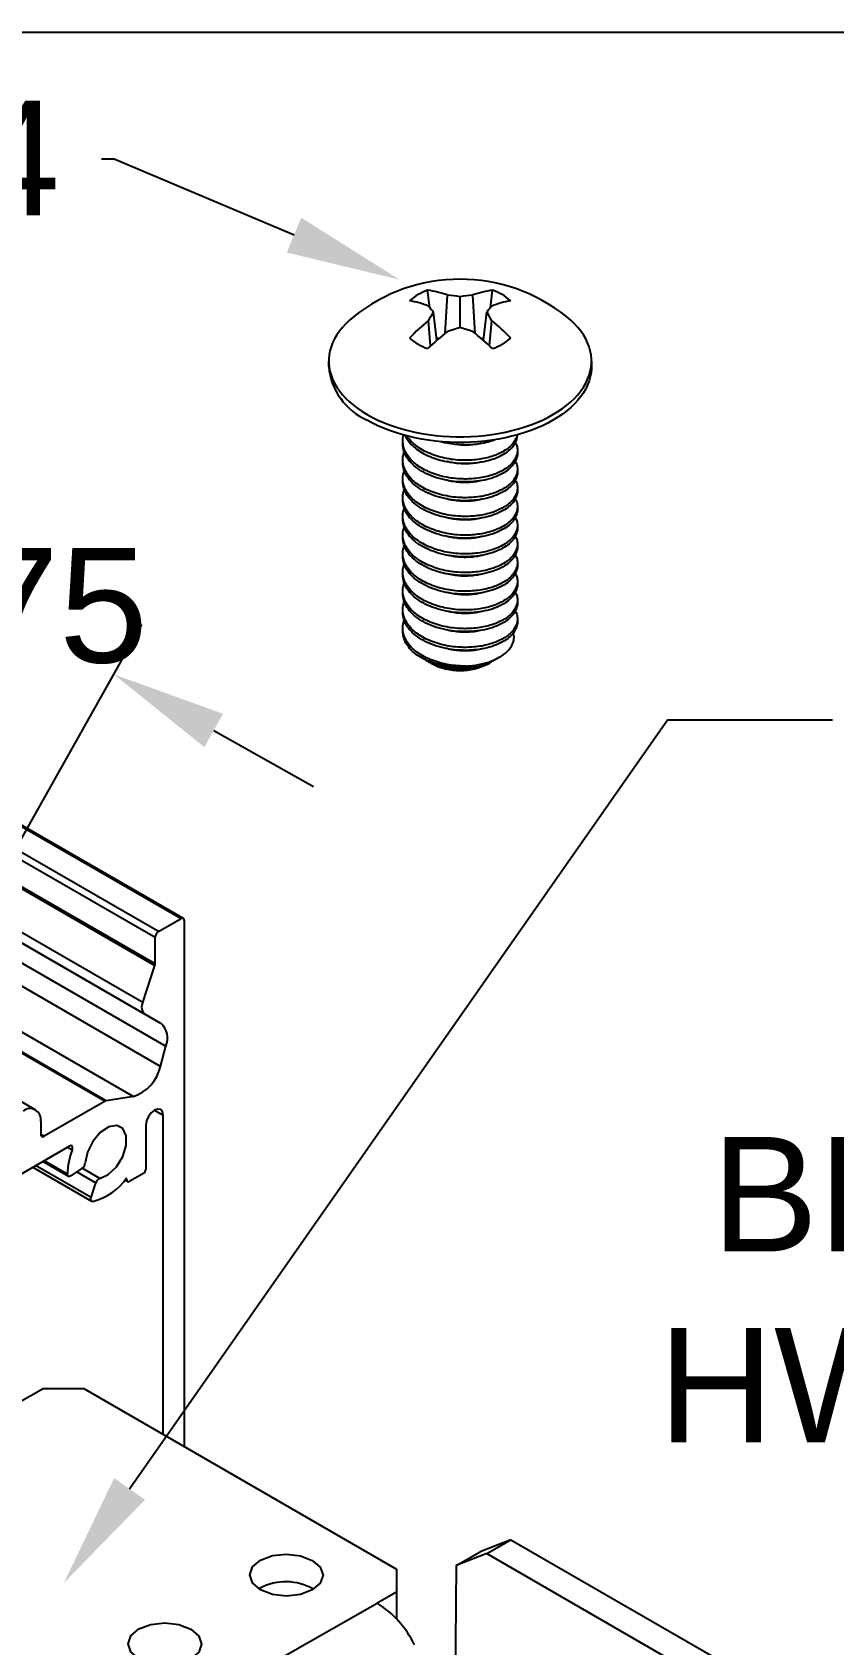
# Model space of a CAD drawing. Extents: x 0 to 12.5, y -10.1 to 0.
# Drawn here: x 3.159 to 4.907, y -3.519 to 0 of the extents above; entities that cross this region are included whole.
import ezdxf
from ezdxf import colors
from ezdxf.entities.mleader import LeaderData, LeaderLine
from ezdxf.math import Vec2, Vec3

# ---------------------------------------------------------------- set-up
doc = ezdxf.new("R2010")
doc.units = 0
doc.header["$LTSCALE"] = 0.5
doc.header["$MEASUREMENT"] = 0
doc.layers.get('Defpoints').update_dxf_attribs({"linetype": 'CONTINUOUS'})
for name, color, linetype in [('Brackets', 181, 'CONTINUOUS'), ('FAB DWG', 221, 'CONTINUOUS'), ('Hardware', 242, 'CONTINUOUS'), ('Housing', 150, 'CONTINUOUS')]:
    doc.layers.add(name, color=color, linetype=linetype)
doc.layers.add('Text-Unprinted', color=131, linetype='CONTINUOUS', plot=False)
doc.styles.get("Standard").update_dxf_attribs({"font": 'arial.ttf'})
doc.dimstyles.get("Standard").update_dxf_attribs({"dimtxt": 0.18, "dimasz": 0.18, "dimexe": 0.18, "dimexo": 0.0625, "dimgap": 0.09, "dimtad": 0, "dimtih": 1, "dimtoh": 1, "dimdec": 4, "dimzin": 0, "dimdsep": 46, "dimtxsty": 'Standard', "dimcen": 0.09, "dimadec": 0, "dimazin": 0, "dimtfac": 1, "dimtdec": 4, "dimtofl": 0, "dimtmove": 0, "dimatfit": 3, "dimfxl": 1, "dimtolj": 1, "dimtzin": 0, "dimarcsym": 0})

# ---------------------------------------------------------------- blocks, each defined once
blk = doc.blocks.new('*D0')
at = {"layer": 'Defpoints', "color": 0, "transparency": 16777216}
for p in [(2.8064, -1.1032), (2.041, -2.4655), (2.5713, -2.7635)]:
    blk.add_point(p, dxfattribs=at)
at = {"layer": 'FAB DWG', "color": 0, "lineweight": -2, "transparency": 16777216}
for p, q in [((2.5885, -0.9807), (2.3705, -0.8583)), ((2.0655, -2.4219), (2.8677, -0.9942)), ((2.5958, -2.7199), (3.398, -1.2922)), ((3.5547, -1.5236), (3.7727, -1.6461))]:
    blk.add_line(p, q, dxfattribs=at)
at = {"layer": 'FAB DWG', "color": 0, "transparency": 16777216}
for points in [[(2.6089, -0.9444), (2.5681, -1.0171), (2.8064, -1.1032)], [(3.5751, -1.4873), (3.5343, -1.56), (3.3368, -1.4012)]]:
    blk.add_solid(points, dxfattribs=at)
at = {"layer": 'FAB DWG', "color": 0, "transparency": 16777216, "insert": (3.0716, -1.2522), "char_height": 0.25, "attachment_point": 5}
blk.add_mtext('\\A1;0.75', dxfattribs=at)

msp = doc.modelspace()

# ---------------------------------------------------------------- linework, layer by layer
at = {"layer": 'Brackets', "transparency": 16777216}
for p, q in [((2.4758, -3.3605), (3.1828, -2.9595)), ((3.1828, -2.9595), (3.2712, -2.9599)), ((3.2712, -2.9599), (3.9536, -3.3539)), ((4.2031, -3.2898), (4.1363, -3.316)), ((4.1503, -3.3198), (4.2031, -3.2898)), ((4.2031, -3.2898), (4.8134, -3.6421)), ((4.0835, -3.346), (4.1363, -3.316)), ((4.1503, -3.3198), (4.0835, -3.346)), ((4.1503, -3.3198), (4.7605, -3.6721)), ((3.9536, -3.3539), (3.9536, -3.4044)), ((4.0835, -3.346), (4.0812, -3.6563)), ((3.6561, -3.3954), (3.6535, -3.397)), ((3.9536, -3.4044), (3.9116, -3.4282)), ((3.9536, -3.4044), (3.9532, -3.4622)), ((3.2885, -3.7817), (3.9116, -3.4282))]:
    msp.add_line(p, q, dxfattribs=at)
at = {"layer": 'Brackets', "transparency": 16777216, "flags": 128}
for points in [[(3.7697, -3.3994), (3.7438, -3.4092), (3.7132, -3.4126), (3.6826, -3.4089), (3.6566, -3.3989), (3.6393, -3.3839), (3.6332, -3.3664), (3.6393, -3.3489), (3.6566, -3.3341), (3.6826, -3.3243), (3.7132, -3.321), (3.7438, -3.3246), (3.7697, -3.3347), (3.7871, -3.3496), (3.7932, -3.3672), (3.7871, -3.3847), (3.7697, -3.3994)], [(3.5046, -3.5498), (3.4786, -3.5596), (3.448, -3.563), (3.4174, -3.5593), (3.3915, -3.5493), (3.3741, -3.5343), (3.368, -3.5168), (3.3741, -3.4993), (3.3915, -3.4845), (3.4174, -3.4747), (3.448, -3.4714), (3.4786, -3.475), (3.5046, -3.4851), (3.5219, -3.5), (3.528, -3.5176), (3.5219, -3.5351), (3.5046, -3.5498)]]:
    msp.add_lwpolyline(points, dxfattribs=at)
at = {"layer": 'Brackets', "transparency": 16777216}
for centre, radius, start, end in [((3.712, -3.5014), 0.1199, 59.7679, 117.7938), ((3.7947, -3.6137), 0.2192, 25.6167, 57.7689)]:
    msp.add_arc(centre, radius, start, end, dxfattribs=at)
at = {"layer": 'Hardware', "linetype": 'Continuous', "lineweight": 25, "transparency": 16777216}
for p, q in [((4.0261, -0.6012), (4.0214, -0.5631)), ((4.0596, -0.6572), (4.0644, -0.5734)), ((4.0922, -0.6445), (4.0922, -0.5774)), ((4.1248, -0.6572), (4.12, -0.5734)), ((4.1583, -0.6012), (4.163, -0.5631)), ((4.0278, -0.6844), (4.0229, -0.6294)), ((4.0413, -0.6723), (4.0342, -0.6109)), ((4.1431, -0.6723), (4.1502, -0.6109)), ((4.1566, -0.6844), (4.1615, -0.6294)), ((4.0405, -0.6661), (4.0453, -0.6689)), ((4.1391, -0.6689), (4.1438, -0.6661)), ((3.8057, -0.7297), (3.8057, -0.7175)), ((4.3787, -0.7175), (4.3787, -0.7297)), ((3.9672, -0.8988), (3.9672, -0.8923)), ((4.2172, -0.9127), (4.2172, -0.9192)), ((3.9672, -0.9396), (3.9672, -0.9331)), ((3.9672, -0.9805), (3.9672, -0.974)), ((4.2172, -0.9535), (4.2172, -0.9601)), ((3.9672, -1.0213), (3.9672, -1.0148)), ((4.2172, -0.9944), (4.2172, -1.0009)), ((3.9672, -1.0621), (3.9672, -1.0556)), ((4.2172, -1.0352), (4.2172, -1.0417)), ((4.2172, -1.076), (4.2172, -1.0825)), ((3.9672, -1.103), (3.9672, -1.0964)), ((4.2172, -1.1169), (4.2172, -1.1234)), ((3.9672, -1.1438), (3.9672, -1.1373)), ((4.2172, -1.1577), (4.2172, -1.1642)), ((3.9672, -1.1846), (3.9672, -1.1781)), ((3.9672, -1.2254), (3.9672, -1.2189)), ((4.2172, -1.1985), (4.2172, -1.205)), ((3.9672, -1.2663), (3.9672, -1.2597)), ((4.2172, -1.2393), (4.2172, -1.2459)), ((3.9672, -1.3071), (3.9672, -1.3006)), ((4.2172, -1.2802), (4.2172, -1.2867)), ((4.0052, -1.3633), (4.0038, -1.3625)), ((4.1781, -1.3639), (4.1593, -1.3748)), ((4.0303, -1.3778), (4.0234, -1.3738)), ((4.1577, -1.3757), (4.1541, -1.3778))]:
    msp.add_line(p, q, dxfattribs=at)
at = {"layer": 'Hardware', "linetype": 'Continuous', "lineweight": 25, "transparency": 16777216, "flags": 128}
for points in [[(3.8596, -0.6209), (3.8595, -0.621), (3.8508, -0.6284), (3.8428, -0.6361), (3.8355, -0.644), (3.829, -0.6521), (3.8233, -0.6604), (3.8183, -0.6689), (3.8142, -0.6775), (3.8108, -0.6863), (3.8083, -0.6951), (3.8066, -0.704), (3.8058, -0.713), (3.8058, -0.7219), (3.8066, -0.7309), (3.8083, -0.7398), (3.8108, -0.7486), (3.8142, -0.7574), (3.8183, -0.766), (3.8233, -0.7745), (3.829, -0.7828), (3.8355, -0.7909), (3.8428, -0.7989), (3.8508, -0.8065), (3.8595, -0.8139), (3.8689, -0.8211), (3.8789, -0.8279), (3.8896, -0.8344), (3.9009, -0.8406), (3.9127, -0.8464), (3.9251, -0.8518), (3.9379, -0.8568), (3.9512, -0.8614), (3.9649, -0.8656), (3.979, -0.8694), (3.9934, -0.8727), (4.0081, -0.8756), (4.0231, -0.878), (4.0382, -0.8799), (4.0535, -0.8813), (4.0689, -0.8823), (4.0844, -0.8828), (4.1, -0.8828), (4.1154, -0.8823), (4.1309, -0.8813), (4.1462, -0.8799), (4.1613, -0.878), (4.1763, -0.8756), (4.191, -0.8727), (4.2054, -0.8694), (4.2195, -0.8656), (4.2332, -0.8614), (4.2465, -0.8568), (4.2593, -0.8518), (4.2717, -0.8464), (4.2835, -0.8406), (4.2948, -0.8344), (4.3055, -0.8279), (4.3155, -0.8211), (4.3249, -0.8139), (4.3336, -0.8065), (4.3416, -0.7989), (4.3489, -0.7909), (4.3554, -0.7828), (4.3611, -0.7745), (4.3661, -0.766), (4.3702, -0.7574), (4.3736, -0.7486), (4.3761, -0.7398), (4.3778, -0.7309), (4.3786, -0.7219), (4.3786, -0.713), (4.3778, -0.704), (4.3761, -0.6951), (4.3736, -0.6863), (4.3702, -0.6775), (4.3661, -0.6689), (4.3611, -0.6604), (4.3554, -0.6521), (4.3489, -0.644), (4.3416, -0.6361), (4.3336, -0.6284), (4.3249, -0.621), (4.3248, -0.6209)], [(4.3787, -0.7297), (4.3786, -0.7342), (4.3778, -0.7431), (4.3761, -0.752), (4.3736, -0.7609), (4.3702, -0.7696), (4.3661, -0.7783), (4.3611, -0.7867), (4.3554, -0.7951), (4.3489, -0.8032), (4.3416, -0.8111), (4.3336, -0.8188), (4.3249, -0.8262), (4.3155, -0.8333), (4.3055, -0.8402), (4.2948, -0.8467), (4.2835, -0.8528), (4.2717, -0.8586), (4.2593, -0.864), (4.2465, -0.8691), (4.2332, -0.8737), (4.2195, -0.8779), (4.2054, -0.8816), (4.191, -0.885), (4.1763, -0.8878), (4.1613, -0.8902), (4.1462, -0.8921), (4.1309, -0.8936), (4.1154, -0.8946), (4.1, -0.895), (4.0844, -0.895), (4.0689, -0.8946), (4.0535, -0.8936), (4.0382, -0.8921), (4.0231, -0.8902), (4.0081, -0.8878), (3.9934, -0.885), (3.979, -0.8816), (3.9649, -0.8779), (3.9512, -0.8737), (3.9379, -0.8691), (3.9251, -0.864), (3.9127, -0.8586), (3.9009, -0.8528), (3.8896, -0.8467)]]:
    msp.add_lwpolyline(points, dxfattribs=at)
at = {"layer": 'Hardware', "linetype": 'Continuous', "lineweight": 25, "transparency": 16777216}
for centre, radius, start, end in [((4.0922, -0.9106), 0.3715, 51.2286, 128.7714), ((4.062, -0.679), 0.1229, 109.3122, 130.6825), ((3.9395, -0.8155), 0.2335, 69.0736, 79.5471), ((3.9917, -0.781), 0.22, 70.6916, 82.248), ((3.8095, -0.7852), 0.2843, 37.7958, 41.3456), ((4.0247, -0.9459), 0.3746, 79.6193, 83.9124), ((4.1597, -0.9459), 0.3746, 96.0876, 100.3807), ((4.1927, -0.781), 0.22, 97.752, 109.3084), ((4.3749, -0.7852), 0.2843, 138.6544, 142.2042), ((4.2449, -0.8155), 0.2335, 100.4529, 110.9264), ((4.1224, -0.679), 0.1229, 49.3175, 70.6878), ((4.3052, -0.9739), 0.4454, 129.3297, 136.5472), ((4.3534, -0.8173), 0.3802, 147.1229, 150.3833), ((3.831, -0.8173), 0.3802, 29.6167, 32.8771), ((3.8792, -0.9739), 0.4454, 43.4528, 50.6703), ((4.062, -0.5744), 0.1229, 229.3175, 250.6878), ((4.4019, -1.0895), 0.5515, 127.7367, 133.6399), ((4.2256, -1.1069), 0.4813, 106.0952, 109.5689), ((3.9588, -1.1069), 0.4813, 70.4311, 73.9048), ((3.7825, -1.0895), 0.5515, 46.3601, 52.2633), ((4.1224, -0.5744), 0.1229, 289.3122, 310.6825), ((3.9468, -0.717), 0.1417, 185.1303, 246.1899), ((4.0893, -1.207), 0.177, 237.6128, 275.4911), ((4.0922, -1.2592), 0.1338, 242.454, 297.5513)]:
    msp.add_arc(centre, radius, start, end, dxfattribs=at)
for points, knots in [([(4.2125, -0.8956), (4.2137, -0.8979), (4.2166, -0.9035), (4.2176, -0.9127), (4.2162, -0.923), (4.2116, -0.933), (4.204, -0.9426), (4.1937, -0.9512), (4.1816, -0.9585), (4.1683, -0.9643), (4.1543, -0.9688), (4.139, -0.9721), (4.1229, -0.9743), (4.1072, -0.9751), (4.0904, -0.9748), (4.0727, -0.9731), (4.0535, -0.9694), (4.0351, -0.964), (4.0183, -0.957), (4.0035, -0.9486), (3.9907, -0.9391), (3.9804, -0.9283), (3.9728, -0.9167), (3.9682, -0.9045), (3.9669, -0.8923), (3.9673, -0.8837), (3.969, -0.8794), (3.9691, -0.879)], [0, 0, 0, 0, 0.03074, 0.074097, 0.117454, 0.161633, 0.206092, 0.250271, 0.293628, 0.330627, 0.368282, 0.40626, 0.444213, 0.48179, 0.513226, 0.556583, 0.600762, 0.645221, 0.689399, 0.732757, 0.776114, 0.820292, 0.864752, 0.90893, 0.952287, 0.995645, 1, 1, 1, 1]), ([(3.9724, -0.8799), (3.9727, -0.8807), (3.9744, -0.8856), (3.9806, -0.894), (3.9907, -0.9048), (4.0035, -0.9143), (4.0183, -0.9227), (4.0351, -0.9297), (4.0535, -0.9351), (4.0727, -0.9388), (4.0922, -0.9407), (4.1117, -0.9408), (4.1309, -0.9392), (4.1493, -0.9358), (4.1661, -0.9309), (4.1809, -0.9245), (4.1937, -0.9169), (4.204, -0.9083), (4.2116, -0.8987), (4.2163, -0.8887), (4.2169, -0.8818), (4.2172, -0.8784)], [0, 0, 0, 0, 0.010645, 0.066282, 0.121568, 0.175826, 0.230084, 0.28537, 0.341007, 0.396292, 0.450551, 0.504809, 0.560094, 0.615731, 0.671017, 0.725275, 0.779533, 0.834819, 0.890456, 0.945742, 1, 1, 1, 1]), ([(4.2162, -0.8786), (4.2161, -0.8798), (4.2155, -0.8844), (4.2115, -0.8922), (4.204, -0.9018), (4.1937, -0.9104), (4.1816, -0.9176), (4.1683, -0.9235), (4.1543, -0.928), (4.139, -0.9313), (4.1229, -0.9334), (4.1072, -0.9343), (4.0904, -0.934), (4.0727, -0.9323), (4.0535, -0.9286), (4.0351, -0.9231), (4.0183, -0.9161), (4.0034, -0.9078), (3.9908, -0.8982), (3.9817, -0.8892), (3.978, -0.8831), (3.9766, -0.8809)], [0, 0, 0, 0, 0.019619, 0.079147, 0.139053, 0.198581, 0.257002, 0.306857, 0.357594, 0.408768, 0.459906, 0.51054, 0.552897, 0.611319, 0.670846, 0.730752, 0.79028, 0.848702, 0.907123, 0.966651, 1, 1, 1, 1]), ([(4.2172, -0.9192), (4.2172, -0.9277), (4.214, -0.9363), (4.2013, -0.9523), (4.1919, -0.9594), (4.1693, -0.9709), (4.1553, -0.9755), (4.1247, -0.981), (4.1081, -0.982), (4.0763, -0.9804), (4.0597, -0.9777), (4.029, -0.9686), (4.0151, -0.9622), (3.9925, -0.9477), (3.9831, -0.9387), (3.9704, -0.9193), (3.9672, -0.9088), (3.9672, -0.8988)], [0, 0, 0, 0, 0.125, 0.125, 0.25, 0.25, 0.375, 0.375, 0.5, 0.5, 0.625, 0.625, 0.75, 0.75, 0.875, 0.875, 1, 1, 1, 1]), ([(4.0508, -0.8932), (4.0518, -0.8934), (4.0588, -0.8956), (4.0727, -0.8979), (4.0922, -0.8999), (4.1117, -0.8999), (4.1309, -0.8984), (4.1491, -0.8949), (4.1615, -0.8917), (4.1671, -0.8893), (4.1677, -0.889)], [0, 0, 0, 0, 0.025213, 0.185182, 0.342178, 0.499174, 0.659143, 0.820129, 0.980099, 1, 1, 1, 1]), ([(4.1392, -0.8965), (4.1373, -0.897), (4.131, -0.8988), (4.1193, -0.9004), (4.1054, -0.9012), (4.0914, -0.9008), (4.0778, -0.8991), (4.0679, -0.8974), (4.0632, -0.8959), (4.063, -0.8958)], [0, 0, 0, 0, 0.086107, 0.279405, 0.471138, 0.624666, 0.806226, 0.991249, 1, 1, 1, 1]), ([(4.2125, -0.9364), (4.2137, -0.9387), (4.2166, -0.9443), (4.2176, -0.9536), (4.2162, -0.9638), (4.2116, -0.9739), (4.204, -0.9834), (4.1937, -0.9921), (4.1816, -0.9993), (4.1683, -1.0051), (4.1543, -1.0096), (4.139, -1.013), (4.1229, -1.0151), (4.1072, -1.0159), (4.0904, -1.0156), (4.0727, -1.0139), (4.0535, -1.0102), (4.0351, -1.0048), (4.0183, -0.9978), (4.0035, -0.9895), (3.9907, -0.9799), (3.9804, -0.9692), (3.9728, -0.9575), (3.9682, -0.9454), (3.9668, -0.9331), (3.9676, -0.9233), (3.9699, -0.9176), (3.9706, -0.916)], [0, 0, 0, 0, 0.030317, 0.073078, 0.115838, 0.159409, 0.203257, 0.246827, 0.289588, 0.326078, 0.363215, 0.400671, 0.438101, 0.475161, 0.506164, 0.548925, 0.592496, 0.636343, 0.679914, 0.722675, 0.765435, 0.809006, 0.852854, 0.896424, 0.939185, 0.981946, 1, 1, 1, 1]), ([(4.2172, -0.9601), (4.2172, -0.9685), (4.214, -0.9772), (4.2013, -0.9931), (4.1919, -1.0003), (4.1693, -1.0117), (4.1553, -1.0163), (4.1247, -1.0219), (4.1081, -1.0228), (4.0763, -1.0212), (4.0597, -1.0185), (4.029, -1.0094), (4.0151, -1.0031), (3.9925, -0.9885), (3.9831, -0.9795), (3.9704, -0.9601), (3.9672, -0.9496), (3.9672, -0.9396)], [0, 0, 0, 0, 0.125, 0.125, 0.25, 0.25, 0.375, 0.375, 0.5, 0.5, 0.625, 0.625, 0.75, 0.75, 0.875, 0.875, 1, 1, 1, 1]), ([(4.1392, -0.9373), (4.1373, -0.9379), (4.131, -0.9396), (4.1193, -0.9412), (4.1054, -0.942), (4.0914, -0.9416), (4.0778, -0.9399), (4.0679, -0.9382), (4.0632, -0.9367), (4.063, -0.9366)], [0, 0, 0, 0, 0.086107, 0.279405, 0.471138, 0.624666, 0.806226, 0.991249, 1, 1, 1, 1]), ([(4.2125, -0.9772), (4.2137, -0.9795), (4.2166, -0.9851), (4.2176, -0.9944), (4.2162, -1.0047), (4.2116, -1.0147), (4.204, -1.0242), (4.1937, -1.0329), (4.1816, -1.0401), (4.1683, -1.046), (4.1543, -1.0504), (4.139, -1.0538), (4.1229, -1.0559), (4.1072, -1.0567), (4.0904, -1.0564), (4.0727, -1.0548), (4.0535, -1.0511), (4.0351, -1.0456), (4.0183, -1.0386), (4.0035, -1.0303), (3.9907, -1.0207), (3.9804, -1.01), (3.9728, -0.9983), (3.9682, -0.9862), (3.9668, -0.974), (3.9676, -0.9641), (3.9699, -0.9585), (3.9706, -0.9568)], [0, 0, 0, 0, 0.030317, 0.073078, 0.115838, 0.159409, 0.203257, 0.246827, 0.289588, 0.326078, 0.363215, 0.400671, 0.438101, 0.475161, 0.506164, 0.548925, 0.592496, 0.636343, 0.679914, 0.722675, 0.765435, 0.809006, 0.852854, 0.896424, 0.939185, 0.981946, 1, 1, 1, 1]), ([(4.2172, -1.0009), (4.2172, -1.0093), (4.214, -1.018), (4.2013, -1.0339), (4.1919, -1.0411), (4.1693, -1.0525), (4.1553, -1.0571), (4.1247, -1.0627), (4.1081, -1.0636), (4.0763, -1.0621), (4.0597, -1.0593), (4.029, -1.0503), (4.0151, -1.0439), (3.9925, -1.0293), (3.9831, -1.0204), (3.9704, -1.0009), (3.9672, -0.9905), (3.9672, -0.9805)], [0, 0, 0, 0, 0.125, 0.125, 0.25, 0.25, 0.375, 0.375, 0.5, 0.5, 0.625, 0.625, 0.75, 0.75, 0.875, 0.875, 1, 1, 1, 1]), ([(4.1392, -0.9782), (4.1373, -0.9787), (4.131, -0.9805), (4.1193, -0.982), (4.1054, -0.9828), (4.0914, -0.9824), (4.0778, -0.9808), (4.0679, -0.979), (4.0632, -0.9775), (4.063, -0.9774)], [0, 0, 0, 0, 0.086107, 0.279405, 0.471138, 0.624666, 0.806226, 0.991249, 1, 1, 1, 1]), ([(4.2125, -1.018), (4.2137, -1.0204), (4.2166, -1.0259), (4.2176, -1.0352), (4.2162, -1.0455), (4.2116, -1.0555), (4.204, -1.0651), (4.1937, -1.0737), (4.1816, -1.081), (4.1683, -1.0868), (4.1543, -1.0913), (4.139, -1.0946), (4.1229, -1.0968), (4.1072, -1.0976), (4.0904, -1.0973), (4.0727, -1.0956), (4.0535, -1.0919), (4.0351, -1.0865), (4.0183, -1.0794), (4.0035, -1.0711), (3.9907, -1.0616), (3.9804, -1.0508), (3.9728, -1.0392), (3.9682, -1.027), (3.9668, -1.0148), (3.9676, -1.0049), (3.9699, -0.9993), (3.9706, -0.9976)], [0, 0, 0, 0, 0.030317, 0.073078, 0.115838, 0.159409, 0.203257, 0.246827, 0.289588, 0.326078, 0.363215, 0.400671, 0.438101, 0.475161, 0.506164, 0.548925, 0.592496, 0.636343, 0.679914, 0.722675, 0.765435, 0.809006, 0.852854, 0.896424, 0.939185, 0.981946, 1, 1, 1, 1]), ([(4.1392, -1.019), (4.1373, -1.0195), (4.131, -1.0213), (4.1193, -1.0229), (4.1054, -1.0236), (4.0914, -1.0232), (4.0778, -1.0216), (4.0679, -1.0198), (4.0632, -1.0183), (4.063, -1.0183)], [0, 0, 0, 0, 0.086107, 0.279405, 0.471138, 0.624666, 0.806226, 0.991249, 1, 1, 1, 1]), ([(4.2125, -1.0589), (4.2137, -1.0612), (4.2166, -1.0668), (4.2176, -1.076), (4.2162, -1.0863), (4.2116, -1.0964), (4.204, -1.1059), (4.1937, -1.1145), (4.1816, -1.1218), (4.1683, -1.1276), (4.1543, -1.1321), (4.139, -1.1355), (4.1229, -1.1376), (4.1072, -1.1384), (4.0904, -1.1381), (4.0727, -1.1364), (4.0535, -1.1327), (4.0351, -1.1273), (4.0183, -1.1203), (4.0035, -1.1119), (3.9907, -1.1024), (3.9804, -1.0916), (3.9728, -1.08), (3.9682, -1.0679), (3.9668, -1.0556), (3.9676, -1.0457), (3.9699, -1.0401), (3.9706, -1.0385)], [0, 0, 0, 0, 0.030317, 0.073078, 0.115838, 0.159409, 0.203257, 0.246827, 0.289588, 0.326078, 0.363215, 0.400671, 0.438101, 0.475161, 0.506164, 0.548925, 0.592496, 0.636343, 0.679914, 0.722675, 0.765435, 0.809006, 0.852854, 0.896424, 0.939185, 0.981946, 1, 1, 1, 1]), ([(4.2172, -1.0417), (4.2172, -1.0501), (4.214, -1.0588), (4.2013, -1.0747), (4.1919, -1.0819), (4.1693, -1.0934), (4.1553, -1.098), (4.1247, -1.1035), (4.1081, -1.1045), (4.0763, -1.1029), (4.0597, -1.1002), (4.029, -1.0911), (4.0151, -1.0847), (3.9925, -1.0701), (3.9831, -1.0612), (3.9704, -1.0417), (3.9672, -1.0313), (3.9672, -1.0213)], [0, 0, 0, 0, 0.125, 0.125, 0.25, 0.25, 0.375, 0.375, 0.5, 0.5, 0.625, 0.625, 0.75, 0.75, 0.875, 0.875, 1, 1, 1, 1]), ([(4.2125, -1.0997), (4.2137, -1.102), (4.2166, -1.1076), (4.2176, -1.1169), (4.2162, -1.1271), (4.2116, -1.1372), (4.204, -1.1467), (4.1937, -1.1554), (4.1816, -1.1626), (4.1683, -1.1684), (4.1543, -1.1729), (4.139, -1.1763), (4.1229, -1.1784), (4.1072, -1.1792), (4.0904, -1.1789), (4.0727, -1.1772), (4.0535, -1.1736), (4.0351, -1.1681), (4.0183, -1.1611), (4.0035, -1.1528), (3.9907, -1.1432), (3.9804, -1.1325), (3.9728, -1.1208), (3.9682, -1.1087), (3.9668, -1.0965), (3.9676, -1.0866), (3.9699, -1.081), (3.9706, -1.0793)], [0, 0, 0, 0, 0.030317, 0.073078, 0.115838, 0.159409, 0.203257, 0.246827, 0.289588, 0.326078, 0.363215, 0.400671, 0.438101, 0.475161, 0.506164, 0.548925, 0.592496, 0.636343, 0.679914, 0.722675, 0.765435, 0.809006, 0.852854, 0.896424, 0.939185, 0.981946, 1, 1, 1, 1]), ([(4.2172, -1.0825), (4.2172, -1.091), (4.214, -1.0997), (4.2013, -1.1156), (4.1919, -1.1227), (4.1693, -1.1342), (4.1553, -1.1388), (4.1247, -1.1443), (4.1081, -1.1453), (4.0763, -1.1437), (4.0597, -1.141), (4.029, -1.1319), (4.0151, -1.1256), (3.9925, -1.111), (3.9831, -1.102), (3.9704, -1.0826), (3.9672, -1.0721), (3.9672, -1.0621)], [0, 0, 0, 0, 0.125, 0.125, 0.25, 0.25, 0.375, 0.375, 0.5, 0.5, 0.625, 0.625, 0.75, 0.75, 0.875, 0.875, 1, 1, 1, 1]), ([(4.1392, -1.0598), (4.1373, -1.0604), (4.131, -1.0621), (4.1193, -1.0637), (4.1054, -1.0645), (4.0914, -1.0641), (4.0778, -1.0624), (4.0679, -1.0607), (4.0632, -1.0592), (4.063, -1.0591)], [0, 0, 0, 0, 0.086107, 0.279405, 0.471138, 0.624666, 0.806226, 0.991249, 1, 1, 1, 1]), ([(4.2125, -1.1405), (4.2137, -1.1428), (4.2166, -1.1484), (4.2176, -1.1577), (4.2162, -1.168), (4.2116, -1.178), (4.204, -1.1875), (4.1937, -1.1962), (4.1816, -1.2034), (4.1683, -1.2093), (4.1543, -1.2137), (4.139, -1.2171), (4.1229, -1.2192), (4.1072, -1.22), (4.0904, -1.2198), (4.0727, -1.2181), (4.0535, -1.2144), (4.0351, -1.2089), (4.0183, -1.2019), (4.0035, -1.1936), (3.9907, -1.184), (3.9804, -1.1733), (3.9728, -1.1616), (3.9682, -1.1495), (3.9668, -1.1373), (3.9676, -1.1274), (3.9699, -1.1218), (3.9706, -1.1201)], [0, 0, 0, 0, 0.030317, 0.073078, 0.115838, 0.159409, 0.203257, 0.246827, 0.289588, 0.326078, 0.363215, 0.400671, 0.438101, 0.475161, 0.506164, 0.548925, 0.592496, 0.636343, 0.679914, 0.722675, 0.765435, 0.809006, 0.852854, 0.896424, 0.939185, 0.981946, 1, 1, 1, 1]), ([(4.2172, -1.1234), (4.2172, -1.1318), (4.214, -1.1405), (4.2013, -1.1564), (4.1919, -1.1636), (4.1693, -1.175), (4.1553, -1.1796), (4.1247, -1.1852), (4.1081, -1.1861), (4.0763, -1.1845), (4.0597, -1.1818), (4.029, -1.1727), (4.0151, -1.1664), (3.9925, -1.1518), (3.9831, -1.1428), (3.9704, -1.1234), (3.9672, -1.1129), (3.9672, -1.103)], [0, 0, 0, 0, 0.125, 0.125, 0.25, 0.25, 0.375, 0.375, 0.5, 0.5, 0.625, 0.625, 0.75, 0.75, 0.875, 0.875, 1, 1, 1, 1]), ([(4.1392, -1.1006), (4.1373, -1.1012), (4.131, -1.1029), (4.1193, -1.1045), (4.1054, -1.1053), (4.0914, -1.1049), (4.0778, -1.1033), (4.0679, -1.1015), (4.0632, -1.1), (4.063, -1.0999)], [0, 0, 0, 0, 0.086107, 0.279405, 0.471138, 0.624666, 0.806226, 0.991249, 1, 1, 1, 1]), ([(4.2125, -1.1814), (4.2137, -1.1837), (4.2166, -1.1892), (4.2176, -1.1985), (4.2162, -1.2088), (4.2116, -1.2188), (4.204, -1.2284), (4.1937, -1.237), (4.1816, -1.2443), (4.1683, -1.2501), (4.1543, -1.2546), (4.139, -1.2579), (4.1229, -1.2601), (4.1072, -1.2609), (4.0904, -1.2606), (4.0727, -1.2589), (4.0535, -1.2552), (4.0351, -1.2498), (4.0183, -1.2428), (4.0035, -1.2344), (3.9907, -1.2249), (3.9804, -1.2141), (3.9728, -1.2025), (3.9682, -1.1903), (3.9668, -1.1781), (3.9676, -1.1682), (3.9699, -1.1626), (3.9706, -1.1609)], [0, 0, 0, 0, 0.030317, 0.073078, 0.115838, 0.159409, 0.203257, 0.246827, 0.289588, 0.326078, 0.363215, 0.400671, 0.438101, 0.475161, 0.506164, 0.548925, 0.592496, 0.636343, 0.679914, 0.722675, 0.765435, 0.809006, 0.852854, 0.896424, 0.939185, 0.981946, 1, 1, 1, 1]), ([(4.2172, -1.1642), (4.2172, -1.1726), (4.214, -1.1813), (4.2013, -1.1972), (4.1919, -1.2044), (4.1693, -1.2158), (4.1553, -1.2204), (4.1247, -1.226), (4.1081, -1.2269), (4.0763, -1.2254), (4.0597, -1.2227), (4.029, -1.2136), (4.0151, -1.2072), (3.9925, -1.1926), (3.9831, -1.1837), (3.9704, -1.1642), (3.9672, -1.1538), (3.9672, -1.1438)], [0, 0, 0, 0, 0.125, 0.125, 0.25, 0.25, 0.375, 0.375, 0.5, 0.5, 0.625, 0.625, 0.75, 0.75, 0.875, 0.875, 1, 1, 1, 1]), ([(4.1392, -1.1415), (4.1373, -1.142), (4.131, -1.1438), (4.1193, -1.1454), (4.1054, -1.1461), (4.0914, -1.1457), (4.0778, -1.1441), (4.0679, -1.1423), (4.0632, -1.1408), (4.063, -1.1408)], [0, 0, 0, 0, 0.086107, 0.279405, 0.471138, 0.624666, 0.806226, 0.991249, 1, 1, 1, 1]), ([(4.2172, -1.205), (4.2172, -1.2134), (4.214, -1.2221), (4.2013, -1.238), (4.1919, -1.2452), (4.1693, -1.2567), (4.1553, -1.2613), (4.1247, -1.2668), (4.1081, -1.2678), (4.0763, -1.2662), (4.0597, -1.2635), (4.029, -1.2544), (4.0151, -1.248), (3.9925, -1.2334), (3.9831, -1.2245), (3.9704, -1.2051), (3.9672, -1.1946), (3.9672, -1.1846)], [0, 0, 0, 0, 0.125, 0.125, 0.25, 0.25, 0.375, 0.375, 0.5, 0.5, 0.625, 0.625, 0.75, 0.75, 0.875, 0.875, 1, 1, 1, 1]), ([(4.1392, -1.1823), (4.1373, -1.1828), (4.131, -1.1846), (4.1193, -1.1862), (4.1054, -1.187), (4.0914, -1.1866), (4.0778, -1.1849), (4.0679, -1.1832), (4.0632, -1.1816), (4.063, -1.1816)], [0, 0, 0, 0, 0.086107, 0.279405, 0.471138, 0.624666, 0.806226, 0.991249, 1, 1, 1, 1]), ([(4.2125, -1.2222), (4.2137, -1.2245), (4.2166, -1.2301), (4.2176, -1.2393), (4.2162, -1.2496), (4.2116, -1.2597), (4.204, -1.2692), (4.1937, -1.2779), (4.1816, -1.2851), (4.1683, -1.2909), (4.1543, -1.2954), (4.139, -1.2988), (4.1229, -1.3009), (4.1072, -1.3017), (4.0904, -1.3014), (4.0727, -1.2997), (4.0535, -1.296), (4.0351, -1.2906), (4.0183, -1.2836), (4.0035, -1.2753), (3.9907, -1.2657), (3.9804, -1.2549), (3.9728, -1.2433), (3.9682, -1.2312), (3.9668, -1.2189), (3.9676, -1.2091), (3.9699, -1.2034), (3.9706, -1.2018)], [0, 0, 0, 0, 0.030317, 0.073078, 0.115838, 0.159409, 0.203257, 0.246827, 0.289588, 0.326078, 0.363215, 0.400671, 0.438101, 0.475161, 0.506164, 0.548925, 0.592496, 0.636343, 0.679914, 0.722675, 0.765435, 0.809006, 0.852854, 0.896424, 0.939185, 0.981946, 1, 1, 1, 1]), ([(4.2172, -1.2459), (4.2172, -1.2543), (4.214, -1.263), (4.2013, -1.2789), (4.1919, -1.2861), (4.1693, -1.2975), (4.1553, -1.3021), (4.1247, -1.3076), (4.1081, -1.3086), (4.0763, -1.307), (4.0597, -1.3043), (4.029, -1.2952), (4.0151, -1.2889), (3.9925, -1.2743), (3.9831, -1.2653), (3.9704, -1.2459), (3.9672, -1.2354), (3.9672, -1.2254)], [0, 0, 0, 0, 0.125, 0.125, 0.25, 0.25, 0.375, 0.375, 0.5, 0.5, 0.625, 0.625, 0.75, 0.75, 0.875, 0.875, 1, 1, 1, 1]), ([(4.1392, -1.2231), (4.1373, -1.2237), (4.131, -1.2254), (4.1193, -1.227), (4.1054, -1.2278), (4.0914, -1.2274), (4.0778, -1.2257), (4.0679, -1.224), (4.0632, -1.2225), (4.063, -1.2224)], [0, 0, 0, 0, 0.086107, 0.279405, 0.471138, 0.624666, 0.806226, 0.991249, 1, 1, 1, 1]), ([(4.2125, -1.263), (4.2137, -1.2653), (4.2166, -1.2709), (4.2176, -1.2802), (4.2162, -1.2904), (4.2116, -1.3005), (4.204, -1.31), (4.1937, -1.3187), (4.1816, -1.3259), (4.1683, -1.3317), (4.1543, -1.3362), (4.139, -1.3396), (4.1229, -1.3417), (4.1072, -1.3425), (4.0904, -1.3422), (4.0727, -1.3406), (4.0535, -1.3369), (4.0351, -1.3314), (4.0183, -1.3244), (4.0035, -1.3161), (3.9907, -1.3065), (3.9804, -1.2958), (3.9728, -1.2841), (3.9682, -1.272), (3.9668, -1.2598), (3.9676, -1.2499), (3.9699, -1.2443), (3.9706, -1.2426)], [0, 0, 0, 0, 0.030317, 0.073078, 0.115838, 0.159409, 0.203257, 0.246827, 0.289588, 0.326078, 0.363215, 0.400671, 0.438101, 0.475161, 0.506164, 0.548925, 0.592496, 0.636343, 0.679914, 0.722675, 0.765435, 0.809006, 0.852854, 0.896424, 0.939185, 0.981946, 1, 1, 1, 1]), ([(4.2172, -1.2867), (4.2172, -1.2951), (4.214, -1.3038), (4.2013, -1.3197), (4.1919, -1.3269), (4.1693, -1.3383), (4.1553, -1.3429), (4.1247, -1.3485), (4.1081, -1.3494), (4.0763, -1.3478), (4.0597, -1.3451), (4.029, -1.336), (4.0151, -1.3297), (3.9925, -1.3151), (3.9831, -1.3062), (3.9704, -1.2867), (3.9672, -1.2763), (3.9672, -1.2663)], [0, 0, 0, 0, 0.125, 0.125, 0.25, 0.25, 0.375, 0.375, 0.5, 0.5, 0.625, 0.625, 0.75, 0.75, 0.875, 0.875, 1, 1, 1, 1]), ([(4.1392, -1.2639), (4.1373, -1.2645), (4.131, -1.2662), (4.1193, -1.2678), (4.1054, -1.2686), (4.0914, -1.2682), (4.0778, -1.2666), (4.0679, -1.2648), (4.0632, -1.2633), (4.063, -1.2632)], [0, 0, 0, 0, 0.086107, 0.279405, 0.471138, 0.624666, 0.806226, 0.991249, 1, 1, 1, 1]), ([(4.1062, -1.3832), (4.1015, -1.3832), (4.0904, -1.3831), (4.0727, -1.3814), (4.0535, -1.3777), (4.0351, -1.3722), (4.0183, -1.3652), (4.0035, -1.3569), (3.9907, -1.3473), (3.9804, -1.3366), (3.9728, -1.3249), (3.9682, -1.3128), (3.9668, -1.3006), (3.9676, -1.2907), (3.9699, -1.2851), (3.9706, -1.2834)], [0, 0, 0, 0, 0.059072, 0.140546, 0.223563, 0.307108, 0.390125, 0.471599, 0.553073, 0.63609, 0.719635, 0.802652, 0.884126, 0.9656, 1, 1, 1, 1]), ([(3.9944, -1.3565), (3.9858, -1.3495), (3.9788, -1.3414), (3.9695, -1.3245), (3.9672, -1.3156), (3.9672, -1.3071)], [0, 0, 0, 0, 0.5, 0.5, 1, 1, 1, 1]), ([(4.1392, -1.3048), (4.1373, -1.3053), (4.131, -1.3071), (4.1193, -1.3087), (4.1054, -1.3094), (4.0914, -1.309), (4.0778, -1.3074), (4.0679, -1.3056), (4.0632, -1.3041), (4.063, -1.3041)], [0, 0, 0, 0, 0.086107, 0.279405, 0.471138, 0.624666, 0.806226, 0.991249, 1, 1, 1, 1]), ([(4.1062, -1.3832), (4.1108, -1.3829), (4.1199, -1.3822), (4.1331, -1.3801), (4.1457, -1.3772), (4.1576, -1.3735), (4.1686, -1.369), (4.1786, -1.3639), (4.1874, -1.3581), (4.1949, -1.3518), (4.2009, -1.3452), (4.2054, -1.3382), (4.2084, -1.3311), (4.2099, -1.3239), (4.2099, -1.3169), (4.2088, -1.3125), (4.2083, -1.3104)], [0, 0, 0, 0, 0.0729427, 0.146118, 0.2190607, 0.2920038, 0.3651794, 0.4381219, 0.5111352, 0.584398, 0.6574113, 0.7279843, 0.7987824, 0.8693553, 0.9399845, 1, 1, 1, 1]), ([(4.1592, -1.3747), (4.1587, -1.3751), (4.1554, -1.3772), (4.1472, -1.3805), (4.135, -1.3841), (4.1206, -1.3866), (4.1048, -1.3878), (4.0877, -1.3875), (4.0703, -1.3857), (4.0543, -1.3825), (4.0402, -1.3786), (4.028, -1.3743), (4.0161, -1.3693), (4.0089, -1.3653), (4.0052, -1.3633)], [0, 0, 0, 0, 0.018883, 0.109827, 0.203341, 0.296856, 0.396144, 0.49547, 0.596032, 0.696593, 0.771625, 0.846896, 0.921928, 1, 1, 1, 1]), ([(4.0161, -1.369), (4.0166, -1.3694), (4.0204, -1.3725), (4.0297, -1.3774), (4.0437, -1.3833), (4.0591, -1.3876), (4.075, -1.3903), (4.0902, -1.3915), (4.0999, -1.3911), (4.1043, -1.3909)], [0, 0, 0, 0, 0.021859, 0.193655, 0.363894, 0.534132, 0.698992, 0.863853, 1, 1, 1, 1]), ([(4.1392, -1.3456), (4.1373, -1.3461), (4.131, -1.3479), (4.1193, -1.3495), (4.1054, -1.3503), (4.0914, -1.3499), (4.0778, -1.3482), (4.0679, -1.3465), (4.0632, -1.345), (4.063, -1.3449)], [0, 0, 0, 0, 0.086107, 0.279405, 0.471138, 0.624666, 0.806226, 0.991249, 1, 1, 1, 1]), ([(4.1043, -1.3909), (4.1003, -1.3908), (4.0915, -1.3907), (4.0777, -1.3891), (4.0635, -1.3861), (4.0533, -1.3831), (4.0483, -1.3809), (4.0475, -1.3805)], [0, 0, 0, 0, 0.206546, 0.450806, 0.699722, 0.95023, 1, 1, 1, 1]), ([(4.1043, -1.3909), (4.1084, -1.3905), (4.1176, -1.3896), (4.1314, -1.3866), (4.1445, -1.3822), (4.1534, -1.3784), (4.1571, -1.376), (4.1577, -1.3756)], [0, 0, 0, 0, 0.206653, 0.46069, 0.722094, 0.958172, 1, 1, 1, 1])]:
    msp.add_open_spline(points, degree=3, knots=knots, dxfattribs=at)
at = {"layer": 'Housing', "transparency": 16777216}
for p, q in [((1.3489, -0.7019), (3.4835, -1.9341)), ((1.3515, -0.7), (3.4885, -1.9336)), ((3.434, -1.9627), (1.3059, -0.7342)), ((1.2938, -0.7435), (3.4269, -1.975)), ((1.2485, -0.7797), (3.4262, -2.0368)), ((3.4269, -2.033), (1.2515, -0.7772)), ((3.3999, -2.1172), (1.1814, -0.8365)), ((1.1368, -0.8769), (3.4501, -2.2124)), ((1.1659, -0.8504), (3.4041, -2.1425)), ((3.4394, -2.1629), (1.1659, -0.8504)), ((3.4383, -2.2567), (1.1032, -0.9087)), ((1.0401, -0.972), (3.3794, -2.3224)), ((1.0122, -1.0018), (3.3176, -2.3327)), ((3.32, -2.3318), (1.0136, -1.0003)), ((0.9501, -1.0722), (3.1662, -2.3515)), ((3.434, -1.9627), (3.4835, -1.9341)), ((3.4905, -1.9382), (3.4905, -3.0865)), ((3.4269, -2.033), (3.4269, -1.975)), ((3.3999, -2.1172), (3.4262, -2.0368)), ((3.4394, -2.1629), (3.4041, -2.1425)), ((3.4383, -2.2567), (3.4501, -2.2124)), ((3.3794, -2.3224), (3.32, -2.3318)), ((3.3176, -2.3327), (3.1847, -2.4094)), ((3.4258, -2.3524), (3.4446, -2.3632)), ((3.1776, -2.3767), (3.1776, -2.4053)), ((3.407, -2.3849), (3.407, -2.4788)), ((3.4446, -3.06), (3.4446, -2.3632)), ((3.1847, -2.4094), (3.1776, -2.4053)), ((3.2399, -2.4306), (2.9213, -2.6145)), ((3.2355, -2.492), (3.1845, -2.4626)), ((3.2356, -2.4331), (3.2461, -2.4391)), ((3.2886, -2.5514), (3.1596, -2.4769)), ((3.2872, -2.543), (3.1662, -2.4731)), ((3.2376, -2.4967), (3.1815, -2.4643)), ((3.268, -2.4789), (3.2432, -2.4958)), ((3.2563, -2.4869), (3.2977, -2.5108)), ((3.3062, -2.5016), (3.2676, -2.4792)), ((3.3999, -2.491), (3.3716, -2.5074)), ((3.2872, -2.543), (3.2977, -2.5108)), ((3.3666, -2.5079), (3.361, -2.5046)), ((3.3646, -2.5033), (3.3629, -2.5023)), ((3.3646, -2.5033), (3.3646, -2.5001))]:
    msp.add_line(p, q, dxfattribs=at)
at = {"layer": 'Housing', "transparency": 16777216, "flags": 128}
for points in [[(3.4446, -2.3632), (3.4431, -2.3557), (3.4391, -2.351), (3.433, -2.3499), (3.4258, -2.3523), (3.4186, -2.3581), (3.4125, -2.3664), (3.4084, -2.3758), (3.407, -2.3849)], [(3.3062, -2.5016), (3.3247, -2.4929), (3.3424, -2.476), (3.3562, -2.4536), (3.3638, -2.4296), (3.364, -2.4081), (3.3567, -2.3925), (3.3431, -2.3857), (3.3256, -2.3887), (3.3071, -2.401), (3.2907, -2.4205), (3.2791, -2.444), (3.2744, -2.4675)], [(3.2461, -2.4391), (3.2468, -2.4368), (3.247, -2.4346), (3.2467, -2.4326), (3.246, -2.4311), (3.2449, -2.4301), (3.2434, -2.4296), (3.2417, -2.4298), (3.2399, -2.4306)], [(3.2432, -2.4958), (3.2417, -2.4966), (3.2403, -2.497), (3.239, -2.4971), (3.2378, -2.4968), (3.2368, -2.4961), (3.2361, -2.495), (3.2356, -2.4936), (3.2355, -2.492)], [(3.2912, -2.5518), (3.2899, -2.5518), (3.2887, -2.5514), (3.2878, -2.5507), (3.2871, -2.5496), (3.2867, -2.5482), (3.2865, -2.5466), (3.2867, -2.5448), (3.2872, -2.543)]]:
    msp.add_lwpolyline(points, dxfattribs=at)
at = {"layer": 'Housing', "transparency": 16777216}
for centre, radius, start, end in [((3.4862, -1.9375), 0.00437, 350.786, 129.2033), ((3.4422, -1.9757), 0.0154, 122.6055, 177.3945), ((3.4144, -2.0328), 0.0125, 341.2194, 359.1697), ((3.4186, -2.1271), 0.0211, 152.267, 226.7457), ((3.4108, -2.1949), 0.043, 336.0699, 48.2977), ((3.3514, -2.2381), 0.0889, 288.3623, 347.9013), ((3.1539, -2.3729), 0.024, 350.786, 129.2033), ((3.3213, -2.3388), 0.00711, 100.024, 120.9546), ((3.1819, -2.406), 0.00437, 170.786, 309.2033), ((3.3896, -2.4954), 0.1541, 158.5886, 178.7427), ((3.2588, -2.4662), 0.0157, 305.8309, 355.4589), ((3.3917, -2.4781), 0.0154, 302.6055, 357.3945), ((3.2595, -2.4288), 0.1269, 284.4604, 325.8462), ((3.311, -2.5145), 0.0137, 110.2214, 164.6369), ((3.3689, -2.504), 0.00437, 170.786, 309.2033)]:
    msp.add_arc(centre, radius, start, end, dxfattribs=at)
at = {"layer": 'Text-Unprinted', "transparency": 16777216}
msp.add_lwpolyline([(0, 0), (12.4982, 0), (12.4982, -10.0847), (0, -10.0847)], close=True, dxfattribs=at)

# ---------------------------------------------------------------- dimensions: what is measured, and where the dimension line sits
at = {"layer": 'FAB DWG', "transparency": 16777216}
dim = msp.add_linear_dim(base=(2.8064, -1.1032), p1=(2.5713, -2.7635), p2=(2.041, -2.4655), angle=150.6688, text='0.75', dimstyle='Standard', override={"dimtxt": 0.25, "dimasz": 0.25, "dimexe": 0.125, "dimexo": 0.05, "dimgap": 0.06, "dimdec": 3, "dimadec": 3, "dimtdec": 3}, dxfattribs=at)
dim.commit()
dim.dimension.update_dxf_attribs({"geometry": '*D0', "text_midpoint": (3.0716, -1.2522), "dimtype": 129})

# ---------------------------------------------------------------- leaders
ml = msp.add_multileader_mtext('Standard', dxfattribs=at)
ml.set_content('HW14204', color=256)
ml.set_leader_properties()
ml.build(insert=Vec2(0, 0))
ml.multileader.update_dxf_attribs({"text_right_attachment_type": 2, "dogleg_length": 0.36, "arrow_head_size": 0.25})
ctx = ml.context
ctx.base_point, ctx.char_height, ctx.arrow_head_size, ctx.landing_gap_size, ctx.plane_origin = Vec3(1.6216, -0.2765), 0.25, 0.25, 0.09, Vec3(3.974, -0.7201)
ctx.right_attachment, ctx.text_align_type = 2, 2
notes = []
notes.append((ctx, [(0, (1, 1, 0), (3.3374, -0.277), (-1, 0), 0.0276, [(0, [(3.9602, -0.54)], 0, [])])]))
ctx.mtext.insert, ctx.mtext.alignment, ctx.mtext.flow_direction = Vec3(3.2198, -0.1494), 3, 5
ml = msp.add_multileader_mtext('Standard', dxfattribs=at)
ml.set_content('BK01090 (x1)\\PHW00289 (x2)', color=256)
ml.set_leader_properties()
ml.build(insert=Vec2(0, 0))
ml.multileader.update_dxf_attribs({"text_right_attachment_type": 2, "dogleg_length": 0.36, "arrow_head_size": 0.25})
ctx = ml.context
ctx.base_point, ctx.char_height, ctx.arrow_head_size, ctx.landing_gap_size, ctx.plane_origin = Vec3(4.9044, -1.5004), 0.25, 0.25, 0.09, Vec3(4.3551, -4.0001)
ctx.right_attachment = 2
notes.append((ctx, [(0, (1, 1, 0), (4.5444, -1.5004), (1, 0), 0.36, [(0, [(3.228, -3.3838)], 0, [])])]))
ctx.mtext.insert, ctx.mtext.width, ctx.mtext.flow_direction = Vec3(4.9944, -1.3386), 2.308827, 5
ml = msp.add_multileader_mtext('Standard', dxfattribs=at)
ml.set_content('BK01091 (x1)\\PHW00289 (x2)', color=256)
ml.set_leader_properties()
ml.build(insert=Vec2(0, 0))
ml.multileader.update_dxf_attribs({"text_right_attachment_type": 2, "dogleg_length": 0.36, "arrow_head_size": 0.25})
ctx = ml.context
ctx.base_point, ctx.char_height, ctx.arrow_head_size, ctx.landing_gap_size, ctx.plane_origin = Vec3(4.4749, -2.5723), 0.25, 0.25, 0.09, Vec3(7.5322, -4.0001)
ctx.right_attachment, ctx.text_align_type = 2, 2
notes.append((ctx, [(0, (1, 1, 0), (7.2259, -2.7849), (-1, 0), 0.36, [(0, [(7.5322, -4.0001)], 0, [])])]))
ctx.mtext.insert, ctx.mtext.alignment, ctx.mtext.flow_direction = Vec3(6.7759, -2.4106), 3, 5
for ctx, leaders in notes:
    for number, flags, end, landing, length, lines in leaders:
        leader = LeaderData()
        leader.index, (leader.has_last_leader_line, leader.has_dogleg_vector, leader.attachment_direction) = number, flags
        leader.last_leader_point, leader.dogleg_vector, leader.dogleg_length = Vec3(end), Vec3(landing), length
        for number, points, colour, breaks in lines:
            line = LeaderLine()
            line.index, line.vertices, line.color, line.breaks = number, Vec3.list(points), colors.encode_raw_color(colour), breaks
            leader.lines.append(line)
        ctx.leaders.append(leader)

doc.saveas('drawing.dxf')
